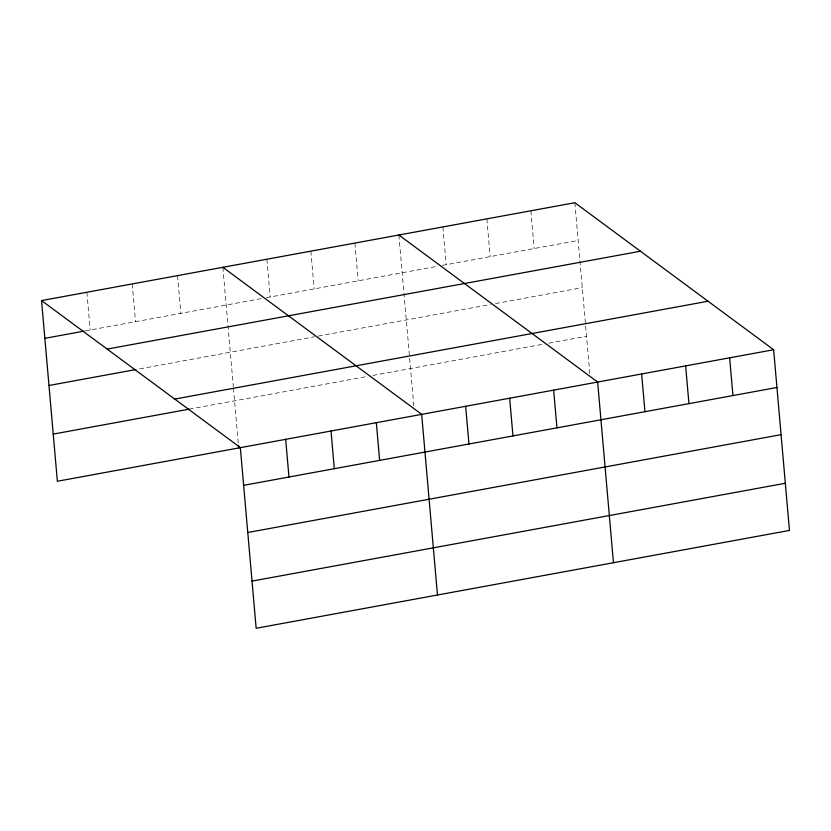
<?xml version="1.0" encoding="UTF-8"?>
<svg xmlns="http://www.w3.org/2000/svg" width="831" height="831" viewBox="0 0 831 831"><rect width="100%" height="100%" fill="white"/><g stroke="black" fill="none" stroke-linecap="round" stroke-linejoin="round"><path stroke-width="0.62" stroke-dasharray="4.16 3.12" d="M85.146 330.925L261.381 298.599M266.408 297.675L437.366 266.304M442.393 265.38L578.158 240.471M139.639 368.86L314.534 336.773M318.304 336.077L490.519 304.478M495.546 303.554L582.292 287.64M189.229 409.143L366.554 376.609M372.839 375.456L542.539 344.314M548.824 343.161L586.541 336.243M574.855 202.722L589.885 374.49M530.864 210.794L534.167 248.542M486.862 218.865L490.165 256.613M442.861 226.936L446.164 264.694M398.87 235.007L413.89 406.775M354.868 243.088L358.171 280.836M310.867 251.159L314.17 288.908M266.876 259.23L270.179 296.979M222.874 267.302L233.324 386.758M233.438 388.035L238.352 444.17M177.543 275.622L180.846 313.37M132.212 283.932L135.515 321.69M86.881 292.252L90.184 330"/><path stroke-width="1.25" d="M41.55 300.573L574.855 202.722L773.64 349.737L789.45 530.427L256.145 628.278L240.336 447.587L41.55 300.573L57.36 481.263L773.64 349.737M44.853 338.321L83.889 331.164M107.147 349.082L640.452 251.232M48.977 385.491L135.869 369.546M174.739 399.067L708.043 301.227M53.236 434.094L189.229 409.143M243.639 485.335L776.943 387.485M247.763 532.505L781.067 434.665M252.011 581.108L785.326 483.258M398.87 235.007L597.645 382.031L613.455 562.722M222.874 267.302L421.66 414.316L437.47 595.006M729.639 357.808L732.942 395.566M685.648 365.879L688.951 403.637M641.646 373.96L644.949 411.709M553.654 390.103L556.957 427.851M509.652 398.174L512.956 435.922M465.651 406.245L468.954 443.993M376.329 422.636L379.632 460.384M330.998 430.957L334.301 468.705M285.667 439.267L288.97 477.025M238.455 445.447L238.684 447.992"/></g></svg>
